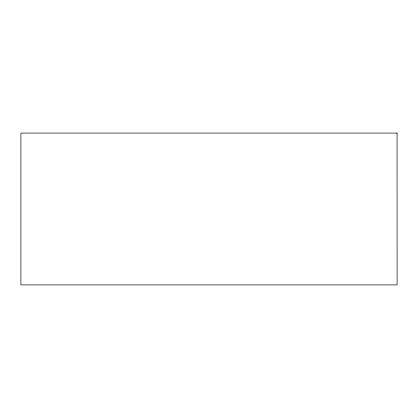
<?xml version="1.0" encoding="UTF-8"?>
<svg xmlns="http://www.w3.org/2000/svg" width="418" height="418" viewBox="0 0 418 418"><rect width="100%" height="100%" fill="white"/><g stroke="black" fill="none" stroke-linecap="round" stroke-linejoin="round"><path stroke-width="0.63" d="M397.1 133.081L20.9 133.081L20.9 284.919L397.1 284.919L397.069 133.081"/></g></svg>
